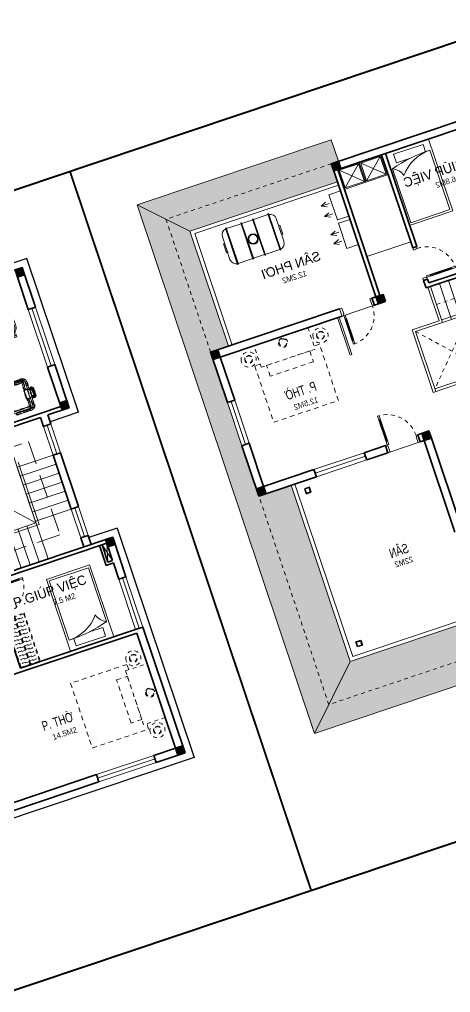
# Model space of a CAD drawing. Header units: metres. Extents: x 568332 to 569219, y 2065964 to 2066430.
# Drawn here: x 568347.6 to 568358.98, y 2066098.82 to 2066124.48 of the extents above; entities that cross this region are included whole.
import ezdxf

# ---------------------------------------------------------------- set-up
doc = ezdxf.new("R2010")
doc.units = ezdxf.units.M
for name, pattern in [('ACAD_ISO07W100', [3, 0, -3]), ('CENTER', [2, 1.25, -0.25, 0.25, -0.25]), ('DASHED', [0.75, 0.5, -0.25]), ('HIDDEN', [0.375, 0.25, -0.125]), ('HIDDEN2', [0.1875, 0.125, -0.0625]), ('X-5M-G-MB PHONGNGU$0$HIDDEN2', [0.1875, 0.125, -0.0625]), ('Xref-VCMT-BT3 - tuong bao$0$HIDDEN', [0.375, 0.25, -0.125])]:
    doc.linetypes.add(name, pattern=pattern)
doc.layers.get('0').update_dxf_attribs({"linetype": 'CONTINUOUS'})
for name, color, linetype, lineweight in [('-CONCRETE', 1, 'CONTINUOUS', 35), ('-DOOR', 137, 'CONTINUOUS', 9), ('-FURNITURE', 46, 'CONTINUOUS', 9), ('-HIDE', 3, 'HIDDEN', 13), ('-KH', 143, 'CONTINUOUS', 13), ('-LINE1', 7, 'CONTINUOUS', 18), ('-RANH GIOI KHU DAT', 12, 'CENTER', 18), ('-TEXT', 7, 'CONTINUOUS', 15), ('-WALL', 4, 'CONTINUOUS', 35), ('Bighome_khuat', 251, 'DASHED', 5), ('TEXT25', 2, 'CONTINUOUS', 13)]:
    doc.layers.add(name, color=color, linetype=linetype, lineweight=lineweight)
for name, color, linetype in [('13. NET HATCH', 252, 'CONTINUOUS'), ('A-Dot_Line', 255, 'ACAD_ISO07W100'), ('A-Flor-Hral', 242, 'CONTINUOUS'), ('LoLK', 6, 'CONTINUOUS')]:
    doc.layers.add(name, color=color, linetype=linetype)
doc.styles.add('T1', font='', dxfattribs={"height": 200})
doc.styles.get('T1').set_extended_font_data('VNgeometric Light')

# ---------------------------------------------------------------- blocks, each defined once
blk = doc.blocks.new('A$Cf6c941c9')
at = {"layer": '-FURNITURE', "linetype": 'HIDDEN', "ltscale": 500, "elevation": 0}
blk.add_lwpolyline([(512, 1950), (512, 2100), (2079, 2100), (2079, 300), (512, 300), (512, 450)], dxfattribs=at)
at = {"layer": '-FURNITURE', "linetype": 'HIDDEN2', "elevation": 0}
blk.add_lwpolyline([(600, 450), (600, 1950), (0, 1950), (0, 450)], close=True, dxfattribs=at)
at = {"layer": '-FURNITURE', "linetype": 'HIDDEN', "ltscale": 500, "elevation": 0}
blk.add_lwpolyline([(900, 600), (900, 1800), (600, 1800), (600, 600)], close=True, dxfattribs=at)
at = {"layer": '-FURNITURE', "linetype": 'HIDDEN2'}
for centre, radius in [((300, 2200), 200), ((300, 2200), 103), ((300, 2200), 93.3), ((170, 1200), 120), ((170, 1200), 100), ((300, 200), 200), ((300, 200), 103), ((300, 200), 93.3)]:
    blk.add_circle(centre, radius, dxfattribs=at)
blk = doc.blocks.new('A$C5C575821')
at = {"layer": '-CONCRETE'}
h = blk.add_hatch(color=256, dxfattribs=at)
h.dxf.hatch_style = 1
h.paths.add_polyline_path([(0, 200), (0, 0), (200, 0), (200, 200)])
blk.add_lwpolyline([(0, 0), (200, 0), (200, 200), (0, 200)], close=True, dxfattribs=at)
blk = doc.blocks.new('X-10M-ALT2-TUM$0$A$C0CF10D65')
at = {"linetype": 'Continuous'}
for p, q in [((33, 188), (33, 821)), ((1533, 188), (1533, 821))]:
    blk.add_line(p, q, dxfattribs=at)
for points in [[(183, 0), (183, 1009), (204, 1009), (204, 0)], [(609, 0), (609, 1009), (629, 1009), (629, 0)], [(957, 0), (957, 1009), (937, 1009), (937, 0)], [(1383, 0), (1383, 1009), (1362, 1009), (1362, 0)], [(0, 378), (0, 631), (33, 631), (33, 378)], [(1566, 378), (1566, 631), (1533, 631), (1533, 378)]]:
    blk.add_lwpolyline(points, close=True, dxfattribs=at)
for points in [[(183, 989), (183, 19)], [(609, 989), (204, 989)], [(937, 989), (629, 989)], [(1362, 989), (957, 989)], [(1383, 19), (1383, 989)], [(204, 19), (609, 19)], [(629, 19), (937, 19)], [(957, 19), (1362, 19)]]:
    blk.add_lwpolyline(points, dxfattribs=at)
for radius in [137, 117]:
    blk.add_circle((783, 504), radius, dxfattribs=at)
for centre, start, end in [((206, 817), 97.774, 178.9884), ((1360, 817), 1.0116, 82.226), ((206, 191), 181.0116, 262.226), ((1360, 191), 277.774, 358.9884)]:
    blk.add_arc(centre, 173, start, end, dxfattribs=at)
blk = doc.blocks.new('A$C59131A43')
for p, q in [((51, -442), (51, -1940)), ((1140, -1940), (1140, -289)), ((51, -1940), (1140, -1940))]:
    blk.add_line(p, q)
blk.add_lwpolyline([(1200, -2000), (1200, 0), (0, 0), (0, -2000)], close=True)
for points in [[(560, -326), (197, -326), (197, -88), (1015, -88)], [(1015, -88), (1015, -289)]]:
    blk.add_lwpolyline(points)
blk.add_lwpolyline([(1140, -289, 0.227842), (278, -703, 0.147835)], format="xyb")
for centre, radius, start, end in [((1067, -3723), 3434, 88.7915, 107.2102), ((-121, -821), 416, 16.4348, 65.5556)]:
    blk.add_arc(centre, radius, start, end)
blk = doc.blocks.new('*U218')
at = {"color": 251}
blk.add_line((-70, -100), (-70, -700), dxfattribs=at)
for points in [[(-900, 200), (-840, 200), (-840, 40), (-850, 40), (-850, 0), (-900, 0)], [(-50, 0), (-50, -800), (-90, -800), (-90, 0)], [(0, 200), (-60, 200), (-60, 40), (-50, 40), (-50, 0), (0, 0)], [(-50, -100), (-90, -100), (-90, -700), (-50, -700)]]:
    blk.add_lwpolyline(points, close=True)
at = {"layer": 'Bighome_khuat', "linetype": 'Xref-VCMT-BT3 - tuong bao$0$HIDDEN'}
blk.add_arc((-50, 0), 800, 180, 270, dxfattribs=at)
blk = doc.blocks.new('*U219')
at = {"color": 251}
blk.add_line((70, -100), (70, -700), dxfattribs=at)
for points in [[(0, 200), (60, 200), (60, 40), (50, 40), (50, 0), (0, 0)], [(50, 0), (50, -800), (90, -800), (90, 0)], [(900, 200), (840, 200), (840, 40), (850, 40), (850, 0), (900, 0)], [(50, -100), (90, -100), (90, -700), (50, -700)]]:
    blk.add_lwpolyline(points, close=True)
at = {"layer": 'Bighome_khuat', "linetype": 'Xref-VCMT-BT3 - tuong bao$0$HIDDEN'}
blk.add_arc((50, 0), 800, 270, 0, dxfattribs=at)
blk = doc.blocks.new('A$C260bbb34')
at = {"layer": '-FURNITURE'}
for points in [[(219, 385), (219, 612), (159, 470), (219, 612), (287, 461)], [(508, 385), (508, 612), (448, 470), (508, 612), (576, 461)], [(1020, 385), (1020, 612), (960, 470), (1020, 612), (1088, 461)], [(1268, 385), (1268, 612), (1329, 470), (1268, 612), (1201, 461)]]:
    blk.add_lwpolyline(points, dxfattribs=at)
for points in [[(0, 0), (700, 0), (700, 320), (0, 320)], [(794, 0), (1494, 0), (1494, 320), (794, 320)]]:
    blk.add_lwpolyline(points, close=True, dxfattribs=at)
blk = doc.blocks.new('*U304')
at = {"color": 251}
blk.add_line((70, 100), (70, 700), dxfattribs=at)
for points in [[(50, 0), (50, 800), (90, 800), (90, 0)], [(50, 100), (90, 100), (90, 700), (50, 700)], [(0, -110), (60, -110), (60, -40), (50, -40), (50, 0), (0, 0)], [(900, -110), (840, -110), (840, -40), (850, -40), (850, 0), (900, 0)]]:
    blk.add_lwpolyline(points, close=True)
at = {"layer": 'Bighome_khuat', "linetype": 'Xref-VCMT-BT3 - tuong bao$0$HIDDEN'}
blk.add_arc((50, 0), 800, 0, 90, dxfattribs=at)
blk = doc.blocks.new('BT1-T3')
at = {"layer": '13. NET HATCH'}
h = blk.add_hatch(dxfattribs=at)
h.set_pattern_fill('N-ONG-01', color=256, scale=200, angle=540)
h.set_pattern_definition([(94.9697, (206424.789, 16486.938), (199.9982614, -2400.0002103), [184.6944, -4432.6642]), (360, (206408.79, 16670.94), (200, 200), [16, -184]), (180, (206608.79, 16686.94), (-200, -200), [56, -144]), (270, (206552.79, 16686.94), (200, -200), [20, -180]), (90, (206424.79, 16666.94), (-200, 200), [20, -180]), (180, (206424.79, 16686.94), (-200, -200), [16, -184]), (180, (206608.79, 16670.94), (-200, -200), [40, -160]), (265.0303, (206568.789, 16670.938), (-199.9982614, -2400.0002103), [184.6944, -4432.6642]), (232.6961, (206568.789, 16660.938), (2599.997178, 3400.0021483), [52.8016, -5227.35]), (198.4349, (206536.79, 16618.94), (-400.00009, -199.99968), [50.5964, -581.859]), (161.5651, (206488.79, 16602.94), (400.00009, -199.99968), [50.5964, -581.859]), (127.3039, (206440.789, 16618.938), (-2599.997178, 3400.0021483), [52.8016, -5227.35]), (200.2249, (206526.789, 16632.938), (2199.999453, 800.001667), [40.497, -4009.1944]), (159.7751, (206488.789, 16618.938), (-2199.999453, 800.001667), [40.497, -4009.1944]), (127.4054, (206450.789, 16632.938), (-2000.0019905, 2599.998493), [42.8018, -4237.385]), (232.5946, (206552.789, 16666.938), (2000.0019905, 2599.998493), [42.8018, -4237.385])])
h.paths.add_polyline_path([(199587, 45601), (203687, 45601), (204787, 46701), (199391, 46691), (199384, 46111), (199587, 46101)])
h.paths.add_polyline_path([(199790, 46486), (204264, 45183)])
h = blk.add_hatch(dxfattribs=at)
h.set_pattern_fill('N-ONG-01', color=256, scale=200, angle=450)
h.set_pattern_definition([(4.9697, (174602.975, 39473.766), (-2400.0002103, -199.9982614), [184.6944, -4432.6642]), (270, (174786.97, 39489.77), (200, -200), [16, -184]), (90, (174802.97, 39289.77), (-200, 200), [56, -144]), (180, (174802.97, 39345.77), (-200, -200), [20, -180]), (360, (174782.97, 39473.77), (200, 200), [20, -180]), (90, (174802.97, 39473.77), (-200, 200), [16, -184]), (90, (174786.97, 39289.77), (-200, 200), [40, -160]), (175.0303, (174786.975, 39329.766), (-2400.0002103, 199.9982614), [184.6944, -4432.6642]), (142.6961, (174776.975, 39329.7664), (3400.0021483, -2599.997178), [52.8016, -5227.35]), (108.4349, (174734.975, 39361.766), (-199.99968, 400.00009), [50.5964, -581.859]), (71.5651, (174718.975, 39409.766), (-199.99968, -400.00009), [50.5964, -581.859]), (37.3039, (174734.975, 39457.7664), (3400.0021483, 2599.997178), [52.8016, -5227.35]), (110.2249, (174748.975, 39371.766), (800.001667, -2199.999453), [40.497, -4009.1944]), (69.7751, (174734.975, 39409.766), (800.001667, 2199.999453), [40.497, -4009.1944]), (37.4054, (174748.975, 39447.766), (2599.998493, 2000.0019905), [42.8018, -4237.385]), (142.5946, (174782.975, 39345.766), (2599.998493, -2000.0019905), [42.8018, -4237.385])])
h.paths.add_polyline_path([(203287, 33501), (204787, 32001), (204796, 46704), (203687, 45601), (203687, 42401), (204187, 42401), (204187, 38401), (203287, 38401)])
h.paths.add_polyline_path([(204602, 46108), (203299, 41634)], flags=16)
h = blk.add_hatch(dxfattribs=at)
h.set_pattern_fill('N-ONG-01', color=256, scale=200, angle=360)
h.set_pattern_definition([(274.9697, (197566.302, 62184.158), (-199.9982614, 2400.0002103), [184.6944, -4432.6642]), (180, (197582.3, 62000.16), (-200, -200), [16, -184]), (360, (197382.3, 61984.16), (200, 200), [56, -144]), (90, (197438.3, 61984.16), (-200, 200), [20, -180]), (270, (197566.3, 62004.16), (200, -200), [20, -180]), (360, (197566.3, 61984.16), (200, 200), [16, -184]), (360, (197382.3, 62000.16), (200, 200), [40, -160]), (85.0303, (197422.302, 62000.158), (199.9982614, 2400.0002103), [184.6944, -4432.6642]), (52.6961, (197422.302, 62010.158), (-2599.997178, -3400.0021483), [52.8016, -5227.35]), (18.4349, (197454.3, 62052.16), (400.00009, 199.99968), [50.5964, -581.859]), (341.5651, (197502.3, 62068.16), (-400.00009, 199.99968), [50.5964, -581.859]), (307.3039, (197550.302, 62052.158), (2599.997178, -3400.0021483), [52.8016, -5227.35]), (20.2249, (197464.302, 62038.158), (-2199.999453, -800.001667), [40.497, -4009.1944]), (339.7751, (197502.302, 62052.158), (2199.999453, -800.001667), [40.497, -4009.1944]), (307.4054, (197540.302, 62038.158), (2000.0019905, -2599.998493), [42.8018, -4237.385]), (52.5946, (197438.302, 62004.158), (-2000.0019905, -2599.998493), [42.8018, -4237.385])])
h.paths.add_polyline_path([(199387, 33501), (199387, 32001), (204796, 31991), (203287, 33501)])
h.paths.add_polyline_path([(204201, 32185), (199727, 33488)], flags=16)
at = {"layer": '-DOOR'}
for points in [[(199697, 42201), (200597, 42201)], [(204087, 39801), (204087, 41001)], [(202587, 38501), (201187, 38501)], [(200597, 38401), (199697, 38401)]]:
    blk.add_lwpolyline(points, dxfattribs=at)
for points in [[(203987, 39801), (204187, 39801), (204187, 41001), (203987, 41001)], [(202587, 38401), (202587, 38601), (201187, 38601), (201187, 38401)]]:
    blk.add_lwpolyline(points, close=True, dxfattribs=at)
at = {"layer": '-FURNITURE'}
for p, q in [((198847, 45871), (198307, 45381)), ((198847, 45381), (198307, 45871)), ((199447, 45871), (198907, 45381)), ((199447, 45381), (198907, 45871))]:
    blk.add_line(p, q, dxfattribs=at)
for points in [[(198877, 45351), (198277, 45351), (198277, 45901), (198877, 45901)], [(198847, 45381), (198307, 45381), (198307, 45871), (198847, 45871)], [(199477, 45351), (198877, 45351), (198877, 45901), (199477, 45901)], [(199447, 45381), (198907, 45381), (198907, 45871), (199447, 45871)], [(200673, 42201), (200723, 42201), (200723, 41159), (200673, 41159)]]:
    blk.add_lwpolyline(points, close=True, dxfattribs=at)
at = {"layer": '-HIDE', "ltscale": 5}
for points in [[(199587, 46101), (204187, 46101), (204187, 42401)], [(199587, 32601), (204187, 32601), (204187, 38401)]]:
    blk.add_lwpolyline(points, dxfattribs=at)
at = {"layer": '-HIDE', "ltscale": 10}
for points in [[(198887, 41201), (197387, 39601)], [(197387, 41201), (198887, 39601)]]:
    blk.add_lwpolyline(points, dxfattribs=at)
at = {"layer": '-KH', "linetype": 'HIDDEN2', "ltscale": 5}
blk.add_lwpolyline([(198137, 41701), (196887, 41701), (196887, 39101), (198137, 39101)], dxfattribs=at)
at = {"layer": '-LINE1'}
for p, q in [((198257, 43484), (199477, 43484)), ((197637, 41201), (197637, 42201)), ((197887, 41201), (197887, 42201)), ((198137, 41201), (198137, 42201)), ((198137, 41201), (198137, 42201)), ((198207, 41271), (198207, 42201)), ((198137, 41271), (197317, 41271)), ((198887, 41201), (197387, 41201)), ((198957, 41271), (198207, 41271)), ((198887, 39531), (198887, 41201)), ((198957, 39531), (198957, 41271)), ((197317, 39531), (198957, 39531)), ((197387, 39601), (198887, 39601)), ((204787, 32001), (198237, 32001))]:
    blk.add_line(p, q, dxfattribs=at)
for points in [[(199387, 46101), (199387, 46701), (204787, 46701), (204787, 32001)], [(203687, 45601), (204787, 46701)], [(199587, 45601), (203687, 45601), (203687, 42401)], [(199587, 45501), (203587, 45501), (203587, 42401)], [(199587, 33601), (203187, 33601), (203187, 38401)], [(199587, 33501), (203287, 33501), (203287, 38401)], [(203287, 33501), (204787, 32001)]]:
    blk.add_lwpolyline(points, dxfattribs=at)
at = {"layer": '-RANH GIOI KHU DAT', "linetype": 'HIDDEN', "ltscale": 10, "const_width": 50}
blk.add_lwpolyline([(193687, 28101), (206187, 28101), (206187, 48101), (193687, 48101)], close=True, dxfattribs=at)
at = {"layer": '-WALL'}
for p, q in [((195887, 45901), (199587, 45901)), ((198147, 43311), (198147, 45901)), ((198257, 43311), (198257, 45901)), ((199477, 45901), (199477, 42401)), ((199587, 45901), (199587, 42401)), ((198147, 43311), (198257, 43311)), ((198147, 42301), (198147, 42411)), ((198147, 42411), (198257, 42411)), ((198257, 42201), (198257, 42411)), ((195887, 42301), (198147, 42301)), ((196387, 42201), (198257, 42201)), ((200597, 42201), (203987, 42201)), ((203987, 41001), (203987, 42201)), ((203987, 38601), (203987, 39801)), ((204187, 38401), (204187, 39801)), ((199387, 38601), (199697, 38601)), ((199387, 38501), (199387, 38601)), ((200597, 38601), (201187, 38601)), ((202587, 38601), (203987, 38601)), ((199387, 35851), (199387, 38401)), ((199587, 38401), (199387, 38401)), ((199697, 38401), (199587, 38401)), ((199587, 35851), (199587, 38401)), ((201187, 38401), (200597, 38401)), ((204187, 38401), (202587, 38401))]:
    blk.add_line(p, q, dxfattribs=at)
for points in [[(195887, 46101), (199587, 46101), (199587, 46101)], [(200597, 42401), (200597, 42401), (204187, 42401), (204187, 41001)], [(203987, 41001), (204187, 41001)], [(203987, 39801), (204187, 39801)], [(199697, 38401), (199697, 38601)], [(200597, 38601), (200597, 38401)], [(201187, 38401), (201187, 38601)], [(202587, 38401), (202587, 38601)]]:
    blk.add_lwpolyline(points, dxfattribs=at)
blk.add_lwpolyline([(199697, 42401), (199587, 42401), (199587, 42201), (199697, 42201)], close=True, dxfattribs=at)
at = {"layer": 'A-Flor-Hral'}
for points in [[(202847, 38201), (202987, 38201), (202987, 38061), (202847, 38061)], [(202858, 38189), (202976, 38189), (202976, 38072), (202858, 38072)], [(202847, 33801), (202987, 33801), (202987, 33941), (202847, 33941)], [(202858, 33812), (202976, 33812), (202976, 33929), (202858, 33929)]]:
    blk.add_lwpolyline(points, close=True, dxfattribs=at)
at = {"layer": '-DOOR', "rotation": 90}
blk.add_blockref('*U304', (198147, 42411), dxfattribs=at)
at = {"layer": '-DOOR', "xscale": -1}
blk.add_blockref('*U219', (200597, 42201), dxfattribs=at)
at = {"layer": '-DOOR', "xscale": -1, "rotation": 180}
blk.add_blockref('*U218', (200597, 38601), dxfattribs=at)
at = {"layer": '-FURNITURE', "xscale": -1}
blk.add_blockref('A$C59131A43', (198147, 45901), dxfattribs=at)
at = {"layer": '-FURNITURE', "xscale": -1, "rotation": 359.9999999798975}
blk.add_blockref('X-10M-ALT2-TUM$0$A$C0CF10D65', (202957, 44371), dxfattribs=at)
at = {"layer": '-WALL'}
for p in [(199387, 45901), (199387, 42201), (203987, 42201), (199387, 38401), (203987, 38401)]:
    blk.add_blockref('A$C5C575821', p, dxfattribs=at)
at = {"layer": '-WALL', "rotation": 270}
for name, p in [('A$C260bbb34', (199587, 45345)), ('A$Cf6c941c9', (201097, 42201))]:
    blk.add_blockref(name, p, dxfattribs=at)
at = {"layer": '-TEXT', "color": 2}
for s, p in [('P.GIÚP VIỆC ', (195931, 44883)), ('SÂN PHƠI', (200636, 43779))]:
    blk.add_text(s, height=250, dxfattribs=at).set_placement(p)
at = {"layer": '-TEXT', "color": 2, "width": 0.75}
for s, p in [('P. THỜ', (201834, 40556)), ('SÂN', (200886, 35735))]:
    blk.add_text(s, height=250, dxfattribs=at).set_placement(p)
at = {"layer": 'TEXT25', "style": 'T1'}
for s, rotation, p in [('6.8M2', 360, (196603, 44609)), ('12.2M2', 360, (201124, 43506)), ('12,5M2', 0, (201897, 40248)), ('22M2', 360, (200863, 35465))]:
    blk.add_text(s, height=150, rotation=rotation, dxfattribs=at).set_placement(p)
blk = doc.blocks.new('*U225')
at = {"linetype": 'X-5M-G-MB PHONGNGU$0$HIDDEN2'}
for points in [[(0, 600), (0, 0), (1473, 0), (1473, 600)], [(1453, 580), (1453, 20), (20, 20), (20, 580)], [(1453, 287), (1453, 313), (20, 313), (20, 287)], [(114, 319), (109, 319), (109, 280), (114, 280)], [(228, 319), (223, 319), (223, 280), (228, 280)], [(342, 319), (337, 319), (337, 280), (342, 280)], [(456, 319), (451, 319), (451, 280), (456, 280)], [(570, 319), (565, 319), (565, 280), (570, 280)], [(684, 319), (679, 319), (679, 280), (684, 280)], [(798, 319), (793, 319), (793, 280), (798, 280)], [(912, 319), (907, 319), (907, 280), (912, 280)], [(1026, 319), (1021, 319), (1021, 280), (1026, 280)], [(1140, 319), (1135, 319), (1135, 280), (1140, 280)], [(1254, 319), (1249, 319), (1249, 280), (1254, 280)], [(1368, 319), (1363, 319), (1363, 280), (1368, 280)]]:
    blk.add_lwpolyline(points, close=True, dxfattribs=at)
for points in [[(122, 313), (122, 515), (100, 515), (100, 313)], [(100, 287), (100, 92), (122, 92), (122, 287)], [(236, 313), (236, 515), (214, 515), (214, 313)], [(214, 287), (214, 92), (236, 92), (236, 287)], [(350, 313), (350, 515), (328, 515), (328, 313)], [(328, 287), (328, 92), (350, 92), (350, 287)], [(464, 313), (464, 515), (442, 515), (442, 313)], [(442, 287), (442, 92), (464, 92), (464, 287)], [(578, 313), (578, 515), (556, 515), (556, 313)], [(556, 287), (556, 92), (578, 92), (578, 287)], [(692, 313), (692, 515), (670, 515), (670, 313)], [(670, 287), (670, 92), (692, 92), (692, 287)], [(806, 313), (806, 515), (784, 515), (784, 313)], [(784, 287), (784, 92), (806, 92), (806, 287)], [(920, 313), (920, 515), (898, 515), (898, 313)], [(898, 287), (898, 92), (920, 92), (920, 287)], [(1034, 313), (1034, 515), (1012, 515), (1012, 313)], [(1012, 287), (1012, 92), (1034, 92), (1034, 287)], [(1148, 313), (1148, 515), (1126, 515), (1126, 313)], [(1126, 287), (1126, 92), (1148, 92), (1148, 287)], [(1262, 313), (1262, 515), (1240, 515), (1240, 313)], [(1240, 287), (1240, 92), (1262, 92), (1262, 287)], [(1376, 313), (1376, 515), (1354, 515), (1354, 313)], [(1354, 287), (1354, 92), (1376, 92), (1376, 287)]]:
    blk.add_lwpolyline(points, dxfattribs=at)
blk = doc.blocks.new('Tonkin_JerkBench01_168x97_P')
for p, q in [((79, 138.5), (79, 135)), ((87, 138.5), (87, 135)), ((79, 41.5), (79, 45)), ((87, 41.5), (87, 45))]:
    blk.add_line(p, q)
for points in [[(85.4, 150), (85.4, 165), (82.4, 165), (82.4, 150)], [(82.4, 138.5), (77.2, 138.5), (77.2, 135), (82.4, 135)], [(82.4, 138.5), (78.5, 138.5)], [(78.5, 138.5), (82.4, 138.5)], [(82.4, 144), (82.4, 143.5)], [(85.4, 143.5), (85.4, 144)], [(85.4, 135), (88.6, 135), (88.6, 138.5), (85.4, 138.5)], [(82.4, 41.5), (77.2, 41.5), (77.2, 45), (82.4, 45)], [(78.5, 41.5), (82.4, 41.5)], [(82.4, 36), (82.4, 36.5)], [(85.4, 30), (85.4, 15), (82.4, 15), (82.4, 30)], [(85.4, 45), (88.6, 45), (88.6, 41.5), (85.4, 41.5)], [(85.4, 36.5), (85.4, 36)]]:
    blk.add_lwpolyline(points)
at = {"color": 8}
for points in [[(77.2, 138.5, 0.393718), (60, 120), (60, 60, 0.393718), (77.2, 41.5)], [(82.4, 45), (78.5, 45, -0.414214), (63.5, 60), (63.5, 120, -0.414214), (78.5, 135), (82.4, 135)]]:
    blk.add_lwpolyline(points, format="xyb", dxfattribs=at)
for points in [[(101.4, 148), (101.4, 144), (66.4, 144), (66.4, 148)], [(101.4, 143.5), (101.4, 139.5), (66.4, 139.5), (66.4, 143.5)], [(87.4, 150), (87.4, 148), (80.4, 148), (80.4, 150)], [(82.4, 139.5), (85.4, 139.5), (85.4, 40.5), (82.4, 40.5)], [(101.4, 36.5), (101.4, 40.5), (66.4, 40.5), (66.4, 36.5)], [(101.4, 32), (101.4, 36), (66.4, 36), (66.4, 32)], [(87.4, 30), (87.4, 32), (80.4, 32), (80.4, 30)]]:
    blk.add_lwpolyline(points, close=True)
for points in [[(82.4, 107.5), (81.7, 107.5), (81.7, 135), (82.4, 135)], [(85.4, 138.5), (103.5, 138.5), (103.5, 135), (85.4, 135)], [(223.7, 105), (223.7, 107.5), (227.7, 107.5), (227.7, 72.5), (223.7, 72.5), (223.7, 75)], [(182.3, 91.7), (185, 91.7), (185, 88.2), (182.3, 88.2)], [(225, 91.7), (227.4, 91.7), (227.4, 88.2), (225, 88.2)], [(82.4, 72.5), (81.7, 72.5), (81.7, 45), (82.4, 45)], [(85.4, 41.5), (103.5, 41.5), (103.5, 45), (85.4, 45)]]:
    blk.add_lwpolyline(points, dxfattribs=at)
for points in [[(82.4, 107.5), (75.5, 107.5, 0.414214), (73.5, 105.5), (73.5, 74.5, 0.414214), (75.5, 72.5), (82.4, 72.5)], [(85.4, 72.5), (180.3, 72.5, 0.414214), (182.3, 74.5), (182.3, 105.5, 0.414214), (180.3, 107.5), (85.4, 107.5)]]:
    blk.add_lwpolyline(points, format="xyb")
blk.add_lwpolyline([(223.1, 74.9), (187.1, 72.6, -0.432616), (185, 74.6), (185, 105.4, -0.432616), (187.1, 107.4), (223.1, 105.1, -0.396047), (225, 103.1), (225, 76.9, -0.396047)], format="xyb", close=True)
blk = doc.blocks.new('Tonkin_Treadmill01_140x87_P')
at = {"color": 8}
for p, q in [((84.8, 71.9), (84.8, 97.5)), ((197.3, 22.5), (197.3, 97.5)), ((84.8, 22.5), (84.8, 48.1))]:
    blk.add_line(p, q, dxfattribs=at)
blk.add_line((70.9, 50), (70.9, 70))
for points in [[(87.1, 103.5), (83.9, 103.5, 0.414214), (71.9, 91.5), (71.9, 70)], [(102.9, 99.5), (122.5, 99.5, 1), (122.5, 103.5), (102.9, 103.5)], [(87.1, 99.5), (83.9, 99.5, 0.414214), (75.9, 91.5), (75.9, 70)], [(71.9, 72.5), (64, 72.5, 0.414214), (60.5, 69), (60.5, 51, 0.414214), (64, 47.5), (71.9, 47.5)], [(75.9, 47.5), (82, 47.5, 0.414214), (85.5, 51), (85.5, 69, 0.414214), (82, 72.5), (75.9, 72.5)], [(87.1, 16.5), (83.9, 16.5, -0.414214), (71.9, 28.5), (71.9, 50)], [(87.1, 20.5), (83.9, 20.5, -0.414214), (75.9, 28.5), (75.9, 50)], [(102.9, 20.5), (122.5, 20.5, -1), (122.5, 16.5), (102.9, 16.5)]]:
    blk.add_lwpolyline(points, format="xyb")
for points in [[(102.9, 103), (87.5, 103)], [(81.3, 47), (81.3, 27.5), (200.3, 27.5), (200.3, 92.5), (81.3, 92.5), (81.3, 73)], [(87.5, 100), (102.9, 100)], [(68.5, 72.5), (68.5, 73), (63.5, 73), (63.5, 72.5)], [(68.5, 47.5), (68.5, 47), (63.5, 47), (63.5, 47.5)], [(87.5, 20), (102.9, 20)], [(102.9, 17), (87.5, 17)]]:
    blk.add_lwpolyline(points)
for points in [[(81.3, 97.5), (81.3, 93.5), (200.3, 93.5), (200.3, 97.5)], [(81.3, 97.5), (81.3, 93.5), (200.3, 93.5), (200.3, 97.5)], [(64, 73.5), (64, 74), (68, 74), (68, 73.5)], [(64, 46.5), (64, 46), (68, 46), (68, 46.5)], [(81.3, 22.5), (81.3, 26.5), (200.3, 26.5), (200.3, 22.5)]]:
    blk.add_lwpolyline(points, close=True)
for points in [[(81.8, 92.5), (81.8, 93.5)], [(81.8, 92.5), (81.8, 93.5)], [(199.8, 93.5), (199.8, 92.5)], [(68.5, 73), (71.9, 73)], [(68.5, 47), (71.9, 47)], [(81.8, 27.5), (81.8, 26.5)], [(199.8, 26.5), (199.8, 27.5)]]:
    blk.add_lwpolyline(points, dxfattribs=at)
for points in [[(89.8, 97.5), (89.8, 100), (92.8, 100), (92.8, 97.5)], [(89.8, 22.5), (89.8, 20), (92.8, 20), (92.8, 22.5)]]:
    blk.add_lwpolyline(points, close=True, dxfattribs=at)
for points in [[(63.5, 73, 0.377964), (60, 69), (60, 51, 0.377964), (63.5, 47)], [(75.9, 47), (82, 47, 0.414214), (86, 51), (86, 69, 0.414214), (82, 73), (75.9, 73)]]:
    blk.add_lwpolyline(points, format="xyb", dxfattribs=at)
for points in [[(69.2, 73), (62.8, 73, -1), (62.8, 73.5), (69.2, 73.5, -1)], [(63.6, 51.7, -0.083043), (63.6, 68.3, -0.366471), (65.6, 70), (76.9, 70), (76.9, 50), (65.6, 50, -0.366471)], [(69.2, 47), (62.8, 47, 1), (62.8, 46.5), (69.2, 46.5, 1)]]:
    blk.add_lwpolyline(points, format="xyb", close=True)
blk.add_lwpolyline([(65.6, 52, -0.083043), (65.6, 68), (70.4, 68), (70.4, 52)], format="xyb", close=True, dxfattribs=at)
at = {"extrusion": (0, 0, -1)}
for centre, major_axis, start_param, end_param in [((87.1, 101.5), (0, -2), 3.141593, 6.283185), ((102.9, 101.5), (0, -2), 2.418858, 7.00592), ((102.9, 101.5), (0, -1.5), 3.141593, 6.283185)]:
    blk.add_ellipse(centre, major_axis=major_axis, ratio=0.258819, start_param=start_param, end_param=end_param, dxfattribs=at)
for centre, major_axis, start_param, end_param in [((87.1, 18.5), (0, 2), 3.141593, 6.283185), ((102.9, 18.5), (0, 2), 2.418858, 7.00592), ((102.9, 18.5), (0, 1.5), 3.141593, 6.283185)]:
    blk.add_ellipse(centre, major_axis=major_axis, ratio=0.258819, start_param=start_param, end_param=end_param)
at = {"layer": 'A-Dot_Line', "ltscale": 0.2}
for p, q in [((84.8, 71.9), (84.8, 97.5)), ((197.3, 22.5), (197.3, 97.5)), ((70.9, 50), (70.9, 70)), ((84.8, 22.5), (84.8, 48.1))]:
    blk.add_line(p, q, dxfattribs=at)
for points in [[(87.1, 103.5), (83.9, 103.5, 0.414214), (71.9, 91.5), (71.9, 70)], [(102.9, 99.5), (122.5, 99.5, 1), (122.5, 103.5), (102.9, 103.5)], [(87.1, 99.5), (83.9, 99.5, 0.414214), (75.9, 91.5), (75.9, 70)], [(63.5, 73, 0.377964), (60, 69), (60, 51, 0.377964), (63.5, 47)], [(71.9, 72.5), (64, 72.5, 0.414214), (60.5, 69), (60.5, 51, 0.414214), (64, 47.5), (71.9, 47.5)], [(75.9, 47), (82, 47, 0.414214), (86, 51), (86, 69, 0.414214), (82, 73), (75.9, 73)], [(75.9, 47.5), (82, 47.5, 0.414214), (85.5, 51), (85.5, 69, 0.414214), (82, 72.5), (75.9, 72.5)], [(87.1, 16.5), (83.9, 16.5, -0.414214), (71.9, 28.5), (71.9, 50)], [(87.1, 20.5), (83.9, 20.5, -0.414214), (75.9, 28.5), (75.9, 50)], [(102.9, 20.5), (122.5, 20.5, -1), (122.5, 16.5), (102.9, 16.5)]]:
    blk.add_lwpolyline(points, format="xyb", dxfattribs=at)
for points in [[(102.9, 103), (87.5, 103)], [(81.3, 47), (81.3, 27.5), (200.3, 27.5), (200.3, 92.5), (81.3, 92.5), (81.3, 73)], [(81.8, 92.5), (81.8, 93.5)], [(81.8, 92.5), (81.8, 93.5)], [(87.5, 100), (102.9, 100)], [(199.8, 93.5), (199.8, 92.5)], [(68.5, 72.5), (68.5, 73), (63.5, 73), (63.5, 72.5)], [(68.5, 73), (71.9, 73)], [(68.5, 47.5), (68.5, 47), (63.5, 47), (63.5, 47.5)], [(68.5, 47), (71.9, 47)], [(81.8, 27.5), (81.8, 26.5)], [(199.8, 26.5), (199.8, 27.5)], [(87.5, 20), (102.9, 20)], [(102.9, 17), (87.5, 17)]]:
    blk.add_lwpolyline(points, dxfattribs=at)
for points in [[(81.3, 97.5), (81.3, 93.5), (200.3, 93.5), (200.3, 97.5)], [(81.3, 97.5), (81.3, 93.5), (200.3, 93.5), (200.3, 97.5)], [(89.8, 97.5), (89.8, 100), (92.8, 100), (92.8, 97.5)], [(64, 73.5), (64, 74), (68, 74), (68, 73.5)], [(64, 46.5), (64, 46), (68, 46), (68, 46.5)], [(81.3, 22.5), (81.3, 26.5), (200.3, 26.5), (200.3, 22.5)], [(89.8, 22.5), (89.8, 20), (92.8, 20), (92.8, 22.5)]]:
    blk.add_lwpolyline(points, close=True, dxfattribs=at)
for points in [[(69.2, 73), (62.8, 73, -1), (62.8, 73.5), (69.2, 73.5, -1)], [(63.6, 51.7, -0.083043), (63.6, 68.3, -0.366471), (65.6, 70), (76.9, 70), (76.9, 50), (65.6, 50, -0.366471)], [(65.6, 52, -0.083043), (65.6, 68), (70.4, 68), (70.4, 52)], [(69.2, 47), (62.8, 47, 1), (62.8, 46.5), (69.2, 46.5, 1)]]:
    blk.add_lwpolyline(points, format="xyb", close=True, dxfattribs=at)
at = {"layer": 'A-Dot_Line', "ltscale": 0.2, "extrusion": (0, 0, -1)}
for centre, major_axis, start_param, end_param in [((87.1, 101.5), (0, -2), 3.141593, 6.283185), ((102.9, 101.5), (0, -2), 2.418858, 7.00592), ((102.9, 101.5), (0, -1.5), 3.141593, 6.283185)]:
    blk.add_ellipse(centre, major_axis=major_axis, ratio=0.258819, start_param=start_param, end_param=end_param, dxfattribs=at)
at = {"layer": 'A-Dot_Line', "ltscale": 0.2}
for centre, major_axis, start_param, end_param in [((87.1, 18.5), (0, 2), 3.141593, 6.283185), ((102.9, 18.5), (0, 2), 2.418858, 7.00592), ((102.9, 18.5), (0, 1.5), 3.141593, 6.283185)]:
    blk.add_ellipse(centre, major_axis=major_axis, ratio=0.258819, start_param=start_param, end_param=end_param, dxfattribs=at)
blk = doc.blocks.new('*U88')
at = {"color": 251}
blk.add_line((-70, 100), (-70, 700), dxfattribs=at)
for points in [[(-50, 0), (-50, 800), (-90, 800), (-90, 0)], [(-50, 100), (-90, 100), (-90, 700), (-50, 700)], [(-900, -100), (-840, -100), (-840, -40), (-850, -40), (-850, 0), (-900, 0)], [(0, -100), (-60, -100), (-60, -40), (-50, -40), (-50, 0), (0, 0)]]:
    blk.add_lwpolyline(points, close=True)
at = {"layer": 'Bighome_khuat', "linetype": 'Xref-VCMT-BT3 - tuong bao$0$HIDDEN'}
blk.add_arc((-50, 0), 800, 90, 180, dxfattribs=at)
blk = doc.blocks.new('BT3-T3.1')
at = {"layer": '-DOOR'}
for points in [[(568347.838, 2066116.83), (568348.027, 2066116.893), (568348.536, 2066115.377), (568348.347, 2066115.313)], [(568348.239, 2066113.747), (568348.429, 2066113.811), (568348.683, 2066113.053), (568348.494, 2066112.989)], [(568349.225, 2066110.808), (568349.415, 2066110.872), (568349.161, 2066111.631), (568348.971, 2066111.567)], [(568350.224, 2066109.72), (568350.669, 2066108.393), (568350.859, 2066108.456), (568350.413, 2066109.783)], [(568351.15, 2066105.073), (568349.633, 2066104.564), (568349.697, 2066104.374), (568351.214, 2066104.883)]]:
    blk.add_lwpolyline(points, close=True, dxfattribs=at)
for points in [[(568347.932, 2066116.862), (568348.441, 2066115.345)], [(568348.589, 2066113.021), (568348.334, 2066113.779)], [(568349.066, 2066111.599), (568349.32, 2066110.84)], [(568350.764, 2066108.424), (568350.319, 2066109.752)], [(568349.665, 2066104.469), (568351.182, 2066104.978)]]:
    blk.add_lwpolyline(points, dxfattribs=at)
at = {"layer": '-FURNITURE'}
for points in [[(568350.058, 2066110.213), (568349.782, 2066110.626)], [(568349.935, 2066110.171), (568349.906, 2066110.668)]]:
    blk.add_lwpolyline(points, dxfattribs=at)
at = {"layer": '-HIDE', "ltscale": 10}
blk.add_lwpolyline([(568346.108, 2066112.241), (568348.039, 2066111.201)], dxfattribs=at)
at = {"layer": '-KH', "linetype": 'HIDDEN2', "ltscale": 5}
blk.add_lwpolyline([(568346.186, 2066112.795), (568347.845, 2066113.351), (568348.672, 2066110.886), (568347.013, 2066110.33)], dxfattribs=at)
at = {"layer": '-LINE1'}
for p, q in [((568348.357, 2066110.253), (568347.212, 2066113.666)), ((568347.53, 2066112.718), (568348.039, 2066111.201)), ((568347.574, 2066112.807), (568348.127, 2066111.157)), ((568348.127, 2066111.157), (568346.573, 2066110.635)), ((568348.039, 2066111.201), (568346.617, 2066110.724)), ((568347.883, 2066110.094), (568347.565, 2066111.042)), ((568348.12, 2066110.174), (568347.802, 2066111.122)), ((568347.646, 2066110.015), (568347.328, 2066110.963))]:
    blk.add_line(p, q, dxfattribs=at)
for points in [[(568347.546, 2066112.671), (568348.494, 2066112.989)], [(568347.625, 2066112.434), (568348.573, 2066112.752)], [(568347.705, 2066112.197), (568348.653, 2066112.515)], [(568347.784, 2066111.96), (568348.732, 2066112.278)], [(568347.864, 2066111.723), (568348.812, 2066112.041)], [(568347.943, 2066111.486), (568348.891, 2066111.804)], [(568348.023, 2066111.249), (568348.971, 2066111.567)]]:
    blk.add_lwpolyline(points, dxfattribs=at)
at = {"layer": '-RANH GIOI KHU DAT', "linetype": 'HIDDEN', "ltscale": 10, "const_width": 0.05}
blk.add_lwpolyline([(568341.038, 2066101.99), (568336.264, 2066116.216), (568339.035, 2066117.146), (568348.937, 2066120.469), (568355.3, 2066101.508), (568347.367, 2066098.846)], close=True, dxfattribs=at)
at = {"layer": '-WALL'}
for p, q in [((568347.677, 2066117.937), (568346.397, 2066117.507)), ((568348.027, 2066116.893), (568347.677, 2066117.937)), ((568347.551, 2066117.683), (568347.838, 2066116.83)), ((568348.347, 2066115.313), (568348.697, 2066114.27)), ((568348.918, 2066114.239), (568348.536, 2066115.377)), ((568348.918, 2066114.239), (568348.854, 2066114.429)), ((568345.758, 2066113.284), (568348.697, 2066114.27)), ((568348.349, 2066114.048), (568348.918, 2066114.239)), ((568348.16, 2066113.984), (568345.79, 2066113.189)), ((568348.239, 2066113.747), (568348.16, 2066113.984)), ((568348.429, 2066113.811), (568348.349, 2066114.048)), ((568348.971, 2066111.567), (568348.494, 2066112.989)), ((568349.161, 2066111.631), (568348.683, 2066113.053)), ((568350.063, 2066110.826), (568346.869, 2066109.754)), ((568350.063, 2066110.826), (568350.27, 2066110.21)), ((568349.906, 2066110.668), (568346.967, 2066109.681)), ((568349.716, 2066110.604), (568349.891, 2066110.083)), ((568349.782, 2066110.626), (568349.935, 2066110.171)), ((568350.058, 2066110.213), (568349.906, 2066110.668)), ((568349.891, 2066110.083), (568350.081, 2066110.146)), ((568349.935, 2066110.171), (568350.058, 2066110.213)), ((568347.19, 2066108.701), (568347.635, 2066107.374)), ((568350.859, 2066108.456), (568350.669, 2066108.393)), ((568350.859, 2066108.456), (568351.972, 2066105.138)), ((568350.701, 2066108.298), (568347.383, 2066107.184)), ((568350.669, 2066108.393), (568347.635, 2066107.374)), ((568350.669, 2066108.393), (568350.669, 2066108.393)), ((568351.719, 2066105.264), (568350.701, 2066108.298)), ((568351.15, 2066105.073), (568351.719, 2066105.264)), ((568351.972, 2066105.138), (568351.214, 2066104.883)), ((568351.15, 2066105.073), (568351.214, 2066104.883)), ((568349.697, 2066104.374), (568347.327, 2066103.579)), ((568347.453, 2066103.832), (568349.633, 2066104.564)), ((568349.633, 2066104.564), (568349.697, 2066104.374))]:
    blk.add_line(p, q, dxfattribs=at)
for points in [[(568347.838, 2066116.83), (568348.027, 2066116.893)], [(568348.347, 2066115.313), (568348.536, 2066115.377)], [(568348.239, 2066113.747), (568348.429, 2066113.811)], [(568348.494, 2066112.989), (568348.683, 2066113.053)], [(568348.971, 2066111.567), (568349.161, 2066111.631)], [(568349.305, 2066110.571), (568349.225, 2066110.808), (568349.415, 2066110.872), (568349.495, 2066110.635)], [(568350.27, 2066110.21), (568350.413, 2066109.783), (568350.224, 2066109.72), (568350.081, 2066110.146)]]:
    blk.add_lwpolyline(points, dxfattribs=at)
at = {"layer": '13. NET HATCH'}
for p, q in [((568347.797, 2066118.177), (568340.609, 2066115.765)), ((568349.159, 2066114.119), (568347.797, 2066118.177)), ((568349.159, 2066114.119), (568348.41, 2066113.868)), ((568350.183, 2066111.067), (568349.434, 2066110.815)), ((568350.183, 2066111.067), (568352.213, 2066105.018)), ((568352.213, 2066105.018), (568346.645, 2066103.15))]:
    blk.add_line(p, q, dxfattribs=at)
at = {"layer": '-DOOR'}
for p, xscale, yscale, zscale, rotation in [((568346.904, 2066109.555), -0.001, 0.001, 0.001, 288.5514997310438), ((568346.53, 2066106.898), 0.0009999999999999996, 0.0009999999999999996, 0.0009999999999999996, 198.5514997310437)]:
    blk.add_blockref('*U88', p, dxfattribs=dict(at, xscale=xscale, yscale=yscale, zscale=zscale, rotation=rotation))
at = {"layer": '-FURNITURE'}
for name, p, xscale, yscale, zscale, rotation in [('Tonkin_JerkBench01_168x97_P', (568348.267, 2066116.018), -0.01, 0.01, 0.01, 18.55149973104377), ('Tonkin_Treadmill01_140x87_P', (568348.767, 2066114.285), -0.01, 0.01, 0.01, 18.55149973104377), ('A$C59131A43', (568350.09, 2066108.198), 0.0009999999999999996, 0.0009999999999999996, 0.0009999999999999996, 198.5514997310437)]:
    blk.add_blockref(name, p, dxfattribs=dict(at, xscale=xscale, yscale=yscale, zscale=zscale, rotation=rotation))
at = {"layer": '-FURNITURE', "extrusion": (0, 0, -1), "xscale": 0.0009166666666659742, "yscale": 0.0009166666666659742, "zscale": -0.000916666666665974, "rotation": 251.4485002689562}
blk.add_blockref('*U225', (-568347.727, 2066108.829), dxfattribs=at)
at = {"layer": '-WALL', "xscale": -0.001, "yscale": 0.001, "zscale": 0.001, "rotation": 18.55149973104378}
for name, p in [('A$C5C575821', (568347.741, 2066117.747)), ('A$C5C575821', (568348.918, 2066114.239)), ('A$C5C575821', (568350.127, 2066110.636)), ('A$Cf6c941c9', (568351.592, 2066105.643)), ('A$C5C575821', (568351.972, 2066105.138))]:
    blk.add_blockref(name, p, dxfattribs=at)
at = {"layer": '-TEXT', "color": 2}
blk.add_text('P.GIÚP VIỆC ', height=0.25, rotation=18.5515, dxfattribs=at).set_placement((568347.492, 2066108.967))
at = {"layer": '-TEXT', "color": 2, "width": 0.75}
blk.add_text('P. THỜ', height=0.25, rotation=18.5515, dxfattribs=at).set_placement((568348.246, 2066105.714))
at = {"layer": 'TEXT25', "style": 'T1'}
for s, p in [('7.5 M2', (568348.516, 2066109.022)), ('14.5M2', (568348.502, 2066105.475))]:
    blk.add_text(s, height=0.15, rotation=18.5515, dxfattribs=at).set_placement(p)

msp = doc.modelspace()

# ---------------------------------------------------------------- block references
at = {"layer": '-KH', "xscale": -0.001, "yscale": 0.001, "zscale": 0.001, "rotation": 18.55150009791463}
msp.add_blockref('BT1-T3', (568559.714, 2066140.468), dxfattribs=at)
at = {"layer": 'LoLK'}
msp.add_blockref('BT3-T3.1', (0, 0), dxfattribs=at)

doc.saveas('drawing.dxf')
